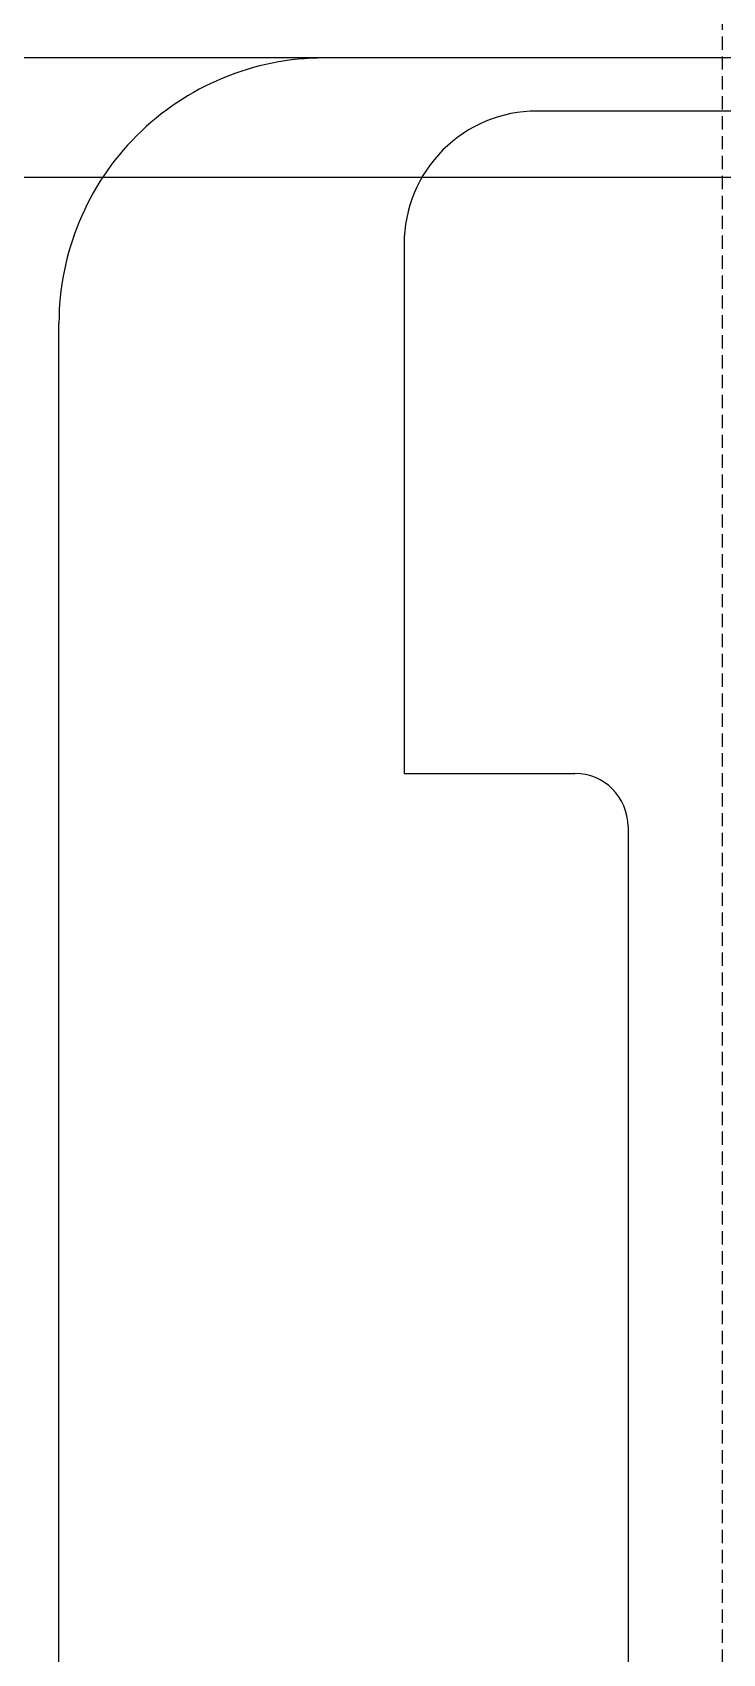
# Model space of a CAD drawing. Extents: x 0 to 226, y 0 to 690.
# Drawn here: x 87 to 113, y 593.1 to 654.2 of the extents above; entities that cross this region are included whole.
import ezdxf

# ---------------------------------------------------------------- set-up
doc = ezdxf.new("R2010")
doc.units = 0
doc.linetypes.add('DASHED', pattern=[0.75, 0.5, -0.25])
doc.layers.add('-15N-THT. THIẾT BỊ ĐÓNG MỞ', color=40, linetype='CONTINUOUS')

# ---------------------------------------------------------------- blocks, each defined once
blk = doc.blocks.new('06 - N - SC VSD ATV630D30~D45N4')
at = {"layer": '-15N-THT. THIẾT BỊ ĐÓNG MỞ', "color": 6, "linetype": 'DASHED'}
blk.add_line((0, 344.65), (0, -344.65), dxfattribs=at)
at = {"layer": '-15N-THT. THIẾT BỊ ĐÓNG MỞ'}
for p, q in [((95.447, 308.591), (-95.457, 308.591)), ((-15, 308.591), (-15, 308.591)), ((86.98, 306.591), (-6.99, 306.591)), ((-6.99, 306.591), (-6.99, 306.591)), ((69.99, 304.091), (-70, 304.091)), ((-11.99, 301.591), (-11.99, 301.591)), ((-11.99, 301.591), (-11.99, 281.641)), ((-25, 298.591), (-25, 298.591)), ((-25, 170.091), (-25, 298.591)), ((-11.99, 281.641), (-11.99, 281.641)), ((-11.99, 281.641), (-5.55, 281.641)), ((-5.55, 281.641), (-5.55, 281.641)), ((-3.55, 279.641), (-3.55, 279.641)), ((-3.55, 279.641), (-3.55, 239.541))]:
    blk.add_line(p, q, dxfattribs=at)
for centre, radius, start, end in [((-15, 298.591), 10, 89.99998, 180.00002), ((-6.99, 301.591), 5, 89.99998, 180.00002), ((-5.55, 279.641), 2, 0, 89.99998)]:
    blk.add_arc(centre, radius, start, end, dxfattribs=at)

msp = doc.modelspace()

# ---------------------------------------------------------------- block references
msp.add_blockref('06 - N - SC VSD ATV630D30~D45N4', (113.005, 344.65))

doc.saveas('drawing.dxf')
